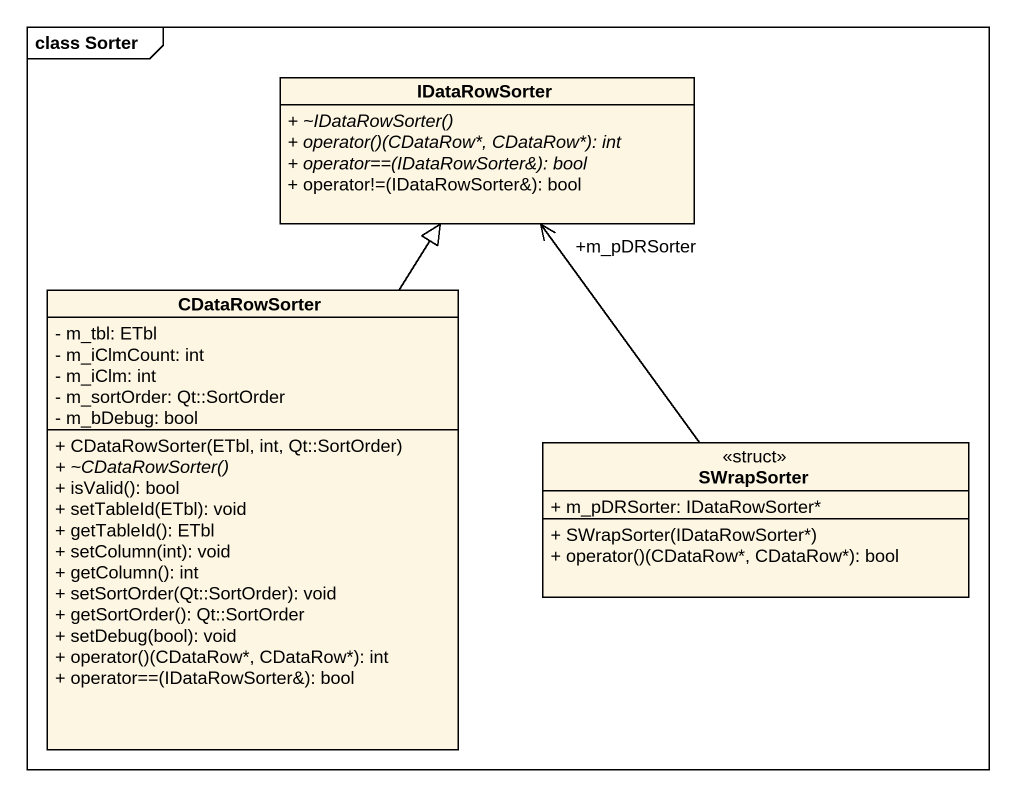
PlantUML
@startuml
mainframe class Sorter
hide circle
hide empty members
skinparam classAttributeIconSize 0
class IDataRowSorter {
  {abstract} + ~IDataRowSorter()
  {abstract} + operator()(CDataRow*, CDataRow*): int
  {abstract} + operator==(IDataRowSorter&): bool
  + operator!=(IDataRowSorter&): bool
}
class CDataRowSorter {
  - m_tbl: ETbl
  - m_iClmCount: int
  - m_iClm: int
  - m_sortOrder: Qt::SortOrder
  - m_bDebug: bool
  + CDataRowSorter(ETbl, int, Qt::SortOrder)
  {abstract} + ~CDataRowSorter()
  + isValid(): bool
  + setTableId(ETbl): void
  + getTableId(): ETbl
  + setColumn(int): void
  + getColumn(): int
  + setSortOrder(Qt::SortOrder): void
  + getSortOrder(): Qt::SortOrder
  + setDebug(bool): void
  + operator()(CDataRow*, CDataRow*): int
  + operator==(IDataRowSorter&): bool
}
class SWrapSorter <<struct>> {
  + m_pDRSorter: IDataRowSorter*
  + SWrapSorter(IDataRowSorter*)
  + operator()(CDataRow*, CDataRow*): bool
}
CDataRowSorter -up-|> IDataRowSorter
SWrapSorter -up-> "+m_pDRSorter" IDataRowSorter
@enduml
